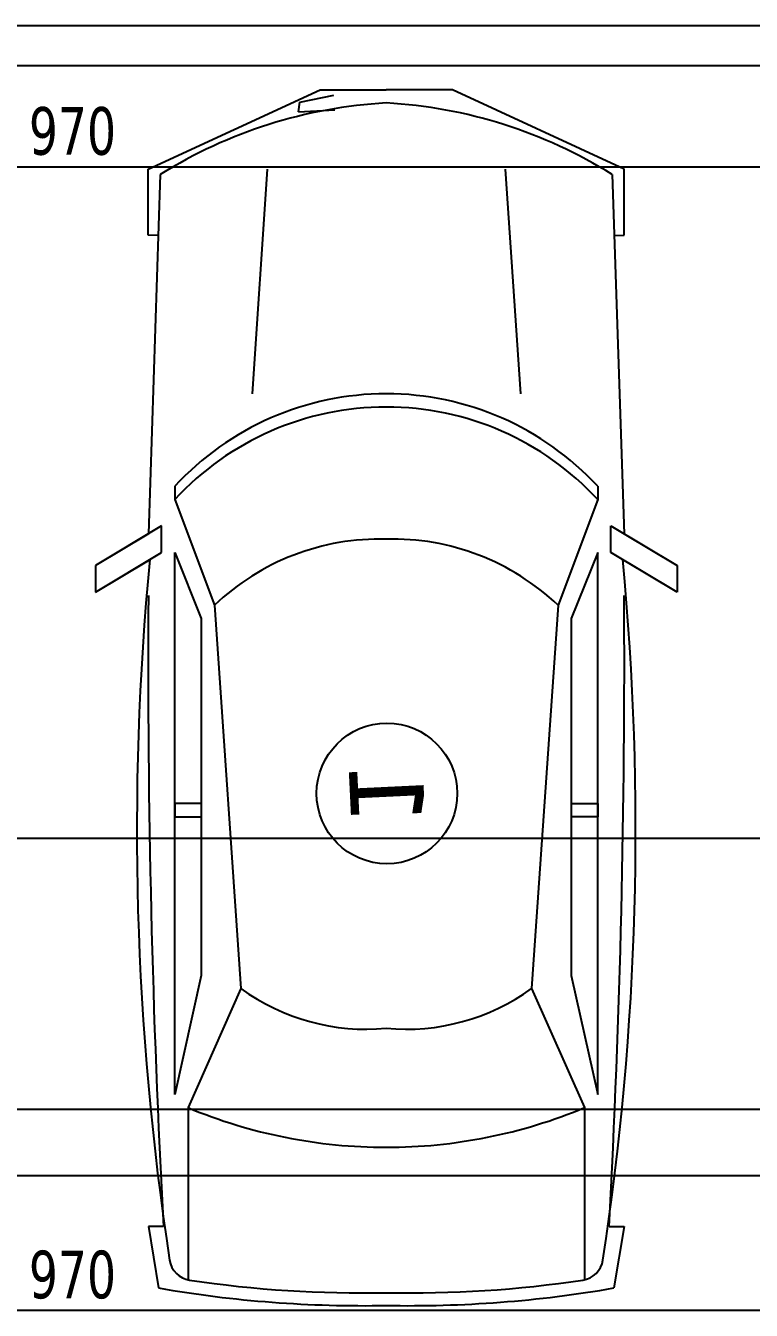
# Model space of a CAD drawing. Header units: millimetres. Extents: x 43168.9 to 43194.6, y -25545.1 to -25543.4.
# Drawn here: x 43169.5024 to 43169.5573, y -25544.5641 to -25544.4669 of the extents above; entities that cross this region are included whole.
import ezdxf
from ezdxf.enums import TextEntityAlignment as Align

# ---------------------------------------------------------------- set-up
doc = ezdxf.new("R2010")
doc.units = ezdxf.units.MM
doc.header["$LTSCALE"] = 200
doc.linetypes.add('DASHDOT', pattern=[1, 0.5, -0.25, 0, -0.25])
doc.linetypes.add('DASHDOT2', pattern=[0.5, 0.25, -0.125, 0, -0.125])
for name, color, linetype in [('aks_sgh', 5, 'DASHDOT2'), ('duv_sgh', 4, 'Continuous'), ('kesitcizgisi_sgh', 22, 'Continuous'), ('olcuic_sgh', 183, 'Continuous')]:
    doc.layers.add(name, color=color, linetype=linetype)
doc.styles.add('dim', font='VERDANA.TTF', dxfattribs={"width": 0.7})
doc.styles.add('text1', font='VERDANA.TTF')

msp = doc.modelspace()

# ---------------------------------------------------------------- linework, layer by layer
at = {"color": 0}
for p, q in [((43169.51162596208, -25544.47776492895), (43169.52463672593, -25544.47176482752)), ((43169.51162596208, -25544.47776492895), (43169.52463672593, -25544.47176482752)), ((43169.52310770685, -25544.4726931023), (43169.52567257591, -25544.47218391655)), ((43169.52463672593, -25544.47176482752), (43169.52963681046, -25544.47176482752)), ((43169.52463672593, -25544.47176482752), (43169.52963681046, -25544.47176482752)), ((43169.53463689498, -25544.47176482752), (43169.52963681046, -25544.47176482752)), ((43169.53463689498, -25544.47176482752), (43169.52963681046, -25544.47176482752)), ((43169.54764765884, -25544.47776492895), (43169.53463689498, -25544.47176482752)), ((43169.54764765884, -25544.47776492895), (43169.53463689498, -25544.47176482752)), ((43169.52300008996, -25544.47344382489), (43169.52310770685, -25544.4726931023)), ((43169.52300008996, -25544.47344382489), (43169.52574495084, -25544.47328921513)), ((43169.51162596208, -25544.48276501348), (43169.51162596208, -25544.47776492895)), ((43169.51162596208, -25544.48276501348), (43169.51162596208, -25544.47776492895)), ((43169.52063665832, -25544.47776492895), (43169.51948037838, -25544.49476521634)), ((43169.53863696261, -25544.47776492895), (43169.53979324253, -25544.49476521634)), ((43169.54764765884, -25544.48276501348), (43169.54764765884, -25544.47776492895)), ((43169.54764765884, -25544.48276501348), (43169.54764765884, -25544.47776492895)), ((43169.51253955344, -25544.47818216613), (43169.51163650617, -25544.50536539554)), ((43169.54673406747, -25544.47818216613), (43169.54763711475, -25544.50536539554)), ((43169.51163650617, -25544.48276501348), (43169.51162596208, -25544.48276501348)), ((43169.51238648013, -25544.48278992818), (43169.51162596208, -25544.48276501348)), ((43169.54688714079, -25544.48278992818), (43169.54764765884, -25544.48276501348)), ((43169.54763711475, -25544.48276501348), (43169.54764765884, -25544.48276501348)), ((43169.51363653997, -25544.50176533468), (43169.51363653997, -25544.50276535159)), ((43169.54563708094, -25544.50176533468), (43169.54563708094, -25544.50276535159)), ((43169.51363653997, -25544.50276535159), (43169.51663659069, -25544.51076548683)), ((43169.54563708094, -25544.50276535159), (43169.54263703023, -25544.51076548683)), ((43169.51263652308, -25544.50476538539), (43169.50763643855, -25544.50776543611)), ((43169.51263652308, -25544.50676541921), (43169.51263652308, -25544.50476538539)), ((43169.54663709785, -25544.50676541921), (43169.54663709785, -25544.50476538539)), ((43169.54663709785, -25544.50476538539), (43169.55163718238, -25544.50776543611)), ((43169.51163650617, -25544.50536539554), (43169.50763643855, -25544.50776543611)), ((43169.54763711475, -25544.50536539554), (43169.55163718238, -25544.50776543611)), ((43169.50763643855, -25544.50976546992), (43169.51263652308, -25544.50676541921)), ((43169.51363653997, -25544.54776611232), (43169.51363653997, -25544.50676541921)), ((43169.51363653997, -25544.50676541921), (43169.51563657379, -25544.51176550373)), ((43169.54563708094, -25544.50676541921), (43169.54363704714, -25544.51176550373)), ((43169.54563708094, -25544.54776611232), (43169.54563708094, -25544.50676541921)), ((43169.55163718238, -25544.50976546992), (43169.54663709785, -25544.50676541921)), ((43169.50763643855, -25544.50976546992), (43169.51163650617, -25544.50736542935)), ((43169.50763643855, -25544.50776543611), (43169.50763643855, -25544.50976546992)), ((43169.50763643855, -25544.50776543611), (43169.50763643855, -25544.50976546992)), ((43169.55163718238, -25544.50976546992), (43169.54763711475, -25544.50736542935)), ((43169.55163718238, -25544.50776543611), (43169.55163718238, -25544.50976546992)), ((43169.55163718238, -25544.50776543611), (43169.55163718238, -25544.50976546992)), ((43169.51663659069, -25544.51076548683), (43169.5186366245, -25544.53976597708)), ((43169.54263703023, -25544.51076548683), (43169.54063699642, -25544.53976597708)), ((43169.51563657379, -25544.51176550373), (43169.51563657379, -25544.53876596017)), ((43169.54363704714, -25544.51176550373), (43169.54363704714, -25544.53876596017)), ((43169.51563657379, -25544.5257657404), (43169.51363653997, -25544.5257657404)), ((43169.51363653997, -25544.5257657404), (43169.51363653997, -25544.52676575731)), ((43169.54363704714, -25544.5257657404), (43169.54563708094, -25544.5257657404)), ((43169.54563708094, -25544.5257657404), (43169.54563708094, -25544.52676575731)), ((43169.51363653997, -25544.52676575731), (43169.51563657379, -25544.52676575731)), ((43169.54563708094, -25544.52676575731), (43169.54363704714, -25544.52676575731)), ((43169.51563657379, -25544.53876596017), (43169.51363653997, -25544.54776611232)), ((43169.54363704714, -25544.53876596017), (43169.54563708094, -25544.54776611232)), ((43169.5186366245, -25544.53976597708), (43169.51463655688, -25544.54876612922)), ((43169.54063699642, -25544.53976597708), (43169.54463706403, -25544.54876612922)), ((43169.51463655688, -25544.54876612922), (43169.51463655688, -25544.56179049017)), ((43169.54463706403, -25544.54876612922), (43169.54463706403, -25544.56179049017)), ((43169.51163650617, -25544.55776628137), (43169.51241027723, -25544.56240890778)), ((43169.51263652308, -25544.55776628137), (43169.51163650617, -25544.55776628137)), ((43169.51277827586, -25544.55776628137), (43169.51163650617, -25544.55776628137)), ((43169.54649534506, -25544.55776628137), (43169.54763711475, -25544.55776628137)), ((43169.54663709785, -25544.55776628137), (43169.54763711475, -25544.55776628137)), ((43169.54763711475, -25544.55776628137), (43169.54686334368, -25544.56240890778))]:
    msp.add_line(p, q, dxfattribs=at)
msp.add_line((43169.52437311596, -25544.52525339739), (43169.52437311596, -25544.52525339739))
at = {"linetype": 'Continuous'}
msp.add_circle((43169.52968705351, -25544.52499949247), 0.005320000000000346, dxfattribs=at)
at = {"color": 0}
for centre, radius, start, end in [((43169.53163684427, -25544.50876545301), 0.03605612228057108, 93.17982954175338, 121.9821208195799), ((43169.52763677665, -25544.50876545301), 0.03605612228057108, 58.01787918042012, 86.82017045824662), ((43169.52963681046, -25544.51655129892), 0.02178608257773878, 90, 137.2587549555883), ((43169.52963681046, -25544.51655129892), 0.02178608257773878, 42.74124504441167, 90), ((43169.52963681046, -25544.51755131582), 0.02178608257773878, 90, 137.2587549555883), ((43169.52963681046, -25544.51755131582), 0.02178608257773878, 42.74124504441167, 90), ((43169.529136802, -25544.52386570828), 0.0181072108613248, 88.41764539243664, 133.6573759964856), ((43169.53013681891, -25544.52386570828), 0.0181072108613248, 46.34262400351442, 91.58235460756336), ((43169.72514973684, -25544.52778931733), 0.2143856953616721, 174.5157722221091, 188.7238197954231), ((43169.33412388407, -25544.52778931733), 0.2143856953616721, 351.2761802045768, 5.484227777890904), ((43170.30219354267, -25544.51500160108), 0.7905727552520726, 179.6386925190084, 183.1008306676707), ((43168.75708007826, -25544.51500160108), 0.7905727552520726, 356.8991693323292, 0.3613074809916), ((43169.52813678511, -25544.52659908783), 0.01623637964533992, 234.1888356708188, 275.3009265807162), ((43169.53113683582, -25544.52659908783), 0.01623637964533992, 264.6990734192838, 305.8111643291812), ((43169.52963681046, -25544.51276552064), 0.03900065930309958, 247.3801356131465, 270), ((43169.52963681046, -25544.51276552064), 0.03900065930309958, 270, 292.6198643868535), ((43169.51502346314, -25544.56003256426), 0.0018, 188.7238197954231, 261.5115368966201), ((43169.54425015778, -25544.56003256426), 0.0018, 278.48846310338, 351.2761802045768), ((43169.52784920384, -25544.47409516806), 0.08965309296207911, 260.0838130198713, 271.1549237942075), ((43169.52784920384, -25544.47409516806), 0.08868921503438901, 261.5115368966201, 271.1549237942075), ((43169.53142441707, -25544.47409516806), 0.08965309296207911, 268.8450762057925, 279.9161869801287), ((43169.53142441707, -25544.47409516806), 0.08868921503438901, 268.8450762057925, 278.48846310338)]:
    msp.add_arc(centre, radius, start, end, dxfattribs=at)
at = {"layer": 'aks_sgh'}
for p, q in [((43169.99087959111, -25544.46691939969), (43169.01487849203, -25544.46691939969)), ((43169.99087959111, -25544.54891939969), (43169.01487849203, -25544.54891939969)), ((43169.99087959111, -25544.55391939969), (43169.01487849203, -25544.55391939969))]:
    msp.add_line(p, q, dxfattribs=at)
at = {"layer": 'duv_sgh'}
msp.add_line((43169.40887904143, -25544.46991939969), (43169.60287904143, -25544.46991939969), dxfattribs=at)
at = {"layer": 'kesitcizgisi_sgh', "linetype": 'DASHDOT'}
msp.add_line((43169.06962621109, -25544.52837139241), (43169.86213187205, -25544.52837139241), dxfattribs=at)
at = {"layer": 'olcuic_sgh'}
for p, q in [((43169.40862904143, -25544.47758660382), (43169.60312904157, -25544.47758660382)), ((43169.40862904157, -25544.56409877782), (43169.60312904157, -25544.56409877782))]:
    msp.add_line(p, q, dxfattribs=at)

# ---------------------------------------------------------------- texts
at = {"linetype": 'Continuous', "style": 'text1', "text_generation_flag": 4}
msp.add_attdef('1', text='', height=0.005600000000000658, rotation=92.73556609848184, dxfattribs=at).set_placement((43169.52968705351, -25544.52499949247), align=Align.MIDDLE)
at = {"layer": 'olcuic_sgh', "color": 2, "style": 'dim', "width": 0.7}
for p in [(43169.50259237931, -25544.47667538824), (43169.50259237938, -25544.56318756225)]:
    msp.add_text('970', height=0.0036, dxfattribs=at).set_placement(p)

doc.saveas('drawing.dxf')
